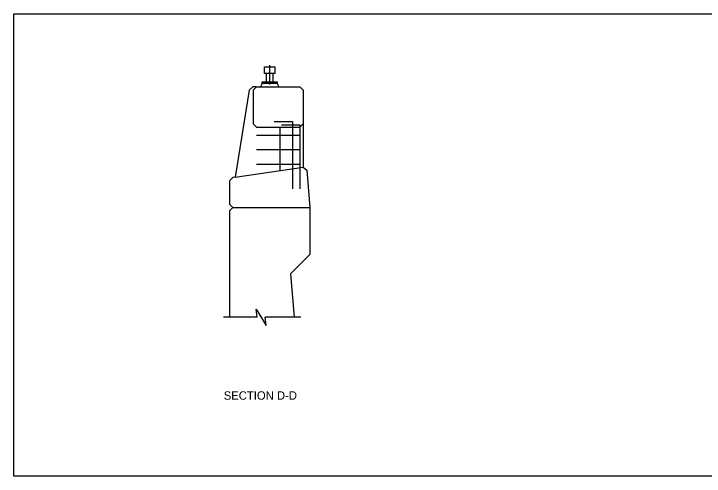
# Model space of a CAD drawing. Extents: x 25711 to 25943, y -3100 to -3067.
# Drawn here: x 25743.44 to 25760.6, y -3096.3 to -3084.8 of the extents above; entities that cross this region are included whole.
import ezdxf

# ---------------------------------------------------------------- set-up
doc = ezdxf.new("R2010")
doc.units = 0
for name, color, linetype in [('212 Leaders and Dim Lines', 7, 'Continuous'), ('222 Structural Steel', 7, 'Continuous'), ('border_NO-PLOT', 7, 'Continuous'), ('str_Concrete-A', 7, 'Continuous'), ('str_Reinforcement-D', 7, 'Continuous'), ('tcd_BARRIER-CONC-anno', 7, 'Continuous')]:
    doc.layers.add(name, color=color, linetype=linetype)

msp = doc.modelspace()

# ---------------------------------------------------------------- linework, layer by layer
at = {"layer": '212 Leaders and Dim Lines'}
msp.add_line((25749.802, -3086.559), (25749.802, -3086.072), dxfattribs=at)
at = {"layer": '222 Structural Steel'}
for p, q in [((25749.719, -3086.489), (25749.719, -3086.281)), ((25749.885, -3086.489), (25749.885, -3086.281))]:
    msp.add_line(p, q, dxfattribs=at)
for points in [[(25749.677, -3086.114), (25749.927, -3086.114), (25749.927, -3086.281), (25749.677, -3086.281)], [(25749.615, -3086.489), (25749.99, -3086.489), (25749.99, -3086.531), (25749.615, -3086.531)]]:
    msp.add_lwpolyline(points, close=True, dxfattribs=at)
at = {"layer": 'str_Concrete-A'}
for p, q in [((25749.615, -3086.531), (25749.575, -3086.614)), ((25749.99, -3086.531), (25750.029, -3086.614)), ((25749.289, -3086.697), (25748.943, -3088.856)), ((25749.289, -3086.697), (25749.386, -3086.614)), ((25749.469, -3086.614), (25749.386, -3086.614)), ((25749.47, -3086.614), (25749.387, -3086.698)), ((25749.387, -3086.698), (25749.387, -3087.531)), ((25749.469, -3086.614), (25750.553, -3086.614)), ((25750.553, -3086.614), (25750.636, -3086.698)), ((25750.636, -3086.698), (25750.636, -3087.531)), ((25750.636, -3086.698), (25750.637, -3088.614)), ((25749.387, -3087.531), (25749.47, -3087.614)), ((25749.47, -3087.614), (25750.053, -3087.614)), ((25750.053, -3087.614), (25750.053, -3088.698)), ((25750.053, -3087.614), (25750.553, -3087.614)), ((25750.636, -3087.531), (25750.553, -3087.614)), ((25748.943, -3088.856), (25750.637, -3088.614)), ((25750.637, -3088.614), (25750.726, -3088.686)), ((25750.726, -3088.686), (25750.803, -3089.614)), ((25748.803, -3088.948), (25748.886, -3088.864)), ((25748.803, -3088.948), (25748.803, -3089.531)), ((25748.943, -3088.856), (25748.886, -3088.864)), ((25748.803, -3089.531), (25748.886, -3089.614)), ((25748.803, -3089.698), (25748.886, -3089.614)), ((25748.803, -3089.698), (25748.803, -3092.345)), ((25748.886, -3089.614), (25750.803, -3089.614)), ((25750.803, -3089.613), (25750.803, -3090.78)), ((25750.803, -3090.78), (25750.316, -3091.267)), ((25750.316, -3091.267), (25750.408, -3092.345)), ((25749.491, -3092.345), (25748.65, -3092.345)), ((25750.573, -3092.345), (25749.691, -3092.345))]:
    msp.add_line(p, q, dxfattribs=at)
msp.add_lwpolyline([(25749.491, -3092.345), (25749.466, -3092.145), (25749.716, -3092.545), (25749.691, -3092.345)], dxfattribs=at)
at = {"layer": 'str_Reinforcement-D'}
for p, q in [((25749.911, -3087.473), (25750.367, -3087.473)), ((25750.096, -3087.558), (25750.553, -3087.558)), ((25750.367, -3087.473), (25750.367, -3088.653)), ((25750.553, -3087.558), (25750.553, -3089.153)), ((25749.47, -3087.817), (25750.566, -3087.817)), ((25749.47, -3088.175), (25750.566, -3088.175)), ((25749.47, -3088.533), (25750.566, -3088.533)), ((25750.367, -3088.653), (25750.367, -3089.153))]:
    msp.add_line(p, q, dxfattribs=at)
at = {"layer": 'tcd_BARRIER-CONC-anno'}
msp.add_lwpolyline([(25743.44, -3084.797), (25805.667, -3084.797), (25805.667, -3096.296), (25743.44, -3096.296)], close=True, dxfattribs=at)

# ---------------------------------------------------------------- texts
at = {"layer": 'border_NO-PLOT'}
msp.add_text('SECTION D-D', height=0.20952, dxfattribs=at).set_placement((25748.659, -3094.394))

doc.saveas('drawing.dxf')
